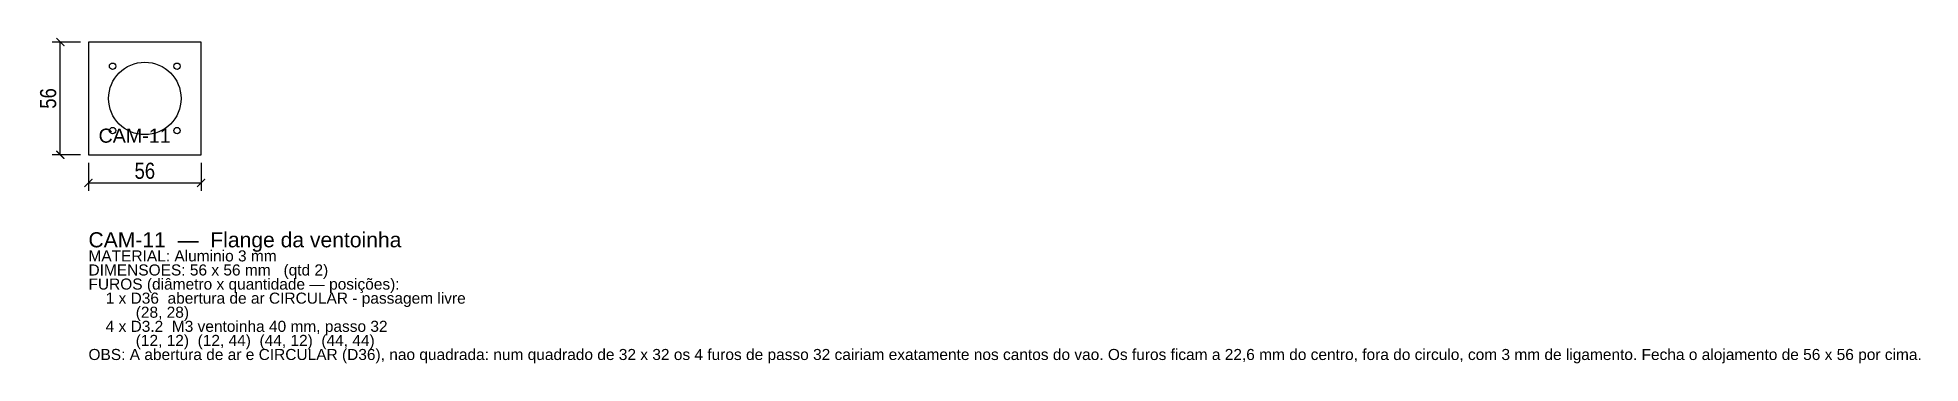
# Model space of a CAD drawing. Header units: millimetres. Extents: x -25 to 910, y -104 to 58.
import ezdxf

# ---------------------------------------------------------------- set-up
doc = ezdxf.new("R2010")
doc.units = ezdxf.units.MM
for name, color, linetype in [('CORTE', 1, 'Continuous'), ('COTA', 4, 'Continuous'), ('GRAVACAO', 3, 'Continuous'), ('TEXTO', 7, 'Continuous')]:
    doc.layers.add(name, color=color, linetype=linetype)
doc.styles.add('ARIAL', font='arial.ttf')
doc.styles.add('OpenSansCondensed-Light', font='OpenSansCondensed-Light.ttf')
doc.dimstyles.new('EZDXF', dxfattribs={"dimtxt": 8, "dimasz": 4, "dimexe": 4, "dimexo": 4, "dimgap": 2, "dimtad": 1, "dimdec": 0, "dimdsep": 46, "dimtxsty": 'OpenSansCondensed-Light', "dimblk": 'ARCHTICK', "dimcen": 2.5, "dimclrd": 4, "dimclre": 4, "dimclrt": 4, "dimazin": 3, "dimtfac": 0.5, "dimtmove": 2, "dimatfit": 3})

# ---------------------------------------------------------------- blocks, each defined once
blk = doc.blocks.new('_ARCHTICK')
at = {"color": 0, "linetype": 'BYBLOCK', "const_width": 0.15}
blk.add_lwpolyline([(-0.5, -0.5), (0.5, 0.5)], dxfattribs=at)

msp = doc.modelspace()

# ---------------------------------------------------------------- linework, layer by layer
at = {"layer": 'CORTE'}
msp.add_lwpolyline([(0, 0), (56, 0), (56, 56), (0, 56)], close=True, dxfattribs=at)
for centre, radius in [((28, 28), 18), ((12, 44), 1.6), ((44, 44), 1.6), ((12, 12), 1.6), ((44, 12), 1.6)]:
    msp.add_circle(centre, radius, dxfattribs=at)

# ---------------------------------------------------------------- texts
at = {"layer": 'GRAVACAO', "style": 'ARIAL'}
msp.add_text('CAM-11', height=7, dxfattribs=at).set_placement((5, 6))
at = {"layer": 'TEXTO', "style": 'ARIAL'}
for s, height, p in [('CAM-11  —  Flange da ventoinha', 7.5, (0, -46)), ('MATERIAL: Aluminio 3 mm', 5.5, (0, -53)), ('DIMENSOES: 56 x 56 mm   (qtd 2)', 5.5, (0, -60)), ('FUROS (diâmetro x quantidade — posições):', 5.5, (0, -67)), ('    1 x D36  abertura de ar CIRCULAR - passagem livre', 5.5, (0, -74)), ('    4 x D3.2  M3 ventoinha 40 mm, passo 32', 5.5, (0, -88)), ('           (28, 28)', 5.5, (0, -81)), ('           (12, 12)  (12, 44)  (44, 12)  (44, 44)', 5.5, (0, -95)), ('OBS: A abertura de ar e CIRCULAR (D36), nao quadrada: num quadrado de 32 x 32 os 4 furos de passo 32 cairiam exatamente nos cantos do vao. Os furos ficam a 22,6 mm do centro, fora do circulo, com 3 mm de ligamento. Fecha o alojamento de 56 x 56 por cima.', 5.5, (0, -102))]:
    msp.add_text(s, height=height, dxfattribs=at).set_placement(p)

# ---------------------------------------------------------------- dimensions: what is measured, and where the dimension line sits
at = {"layer": 'COTA'}
msp.add_linear_dim(base=(-14, 0), p1=(0, 0), p2=(0, 56), angle=90, dimstyle='EZDXF', dxfattribs=at).render()
msp.add_linear_dim(base=(0, -14), p1=(0, 0), p2=(56, 0), dimstyle='EZDXF', dxfattribs=at).render()

doc.saveas('drawing.dxf')
